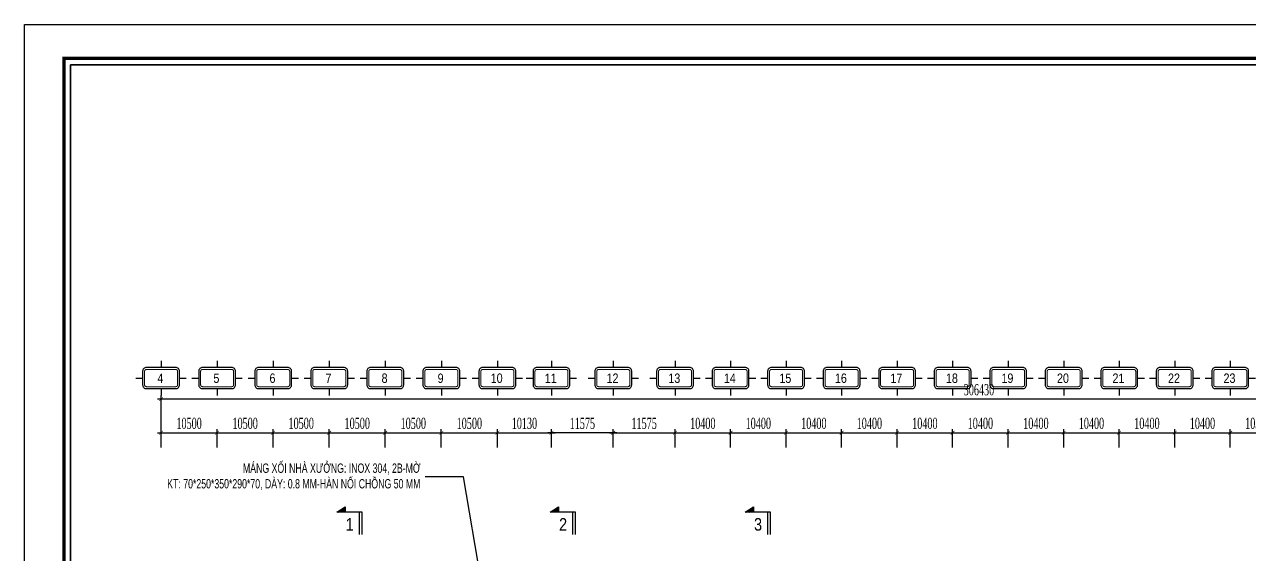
# Model space of a CAD drawing. Header units: inches. Extents: x 1359 to 46357, y -3807 to 191.
# Drawn here: x 22543.5 to 22871.3, y -831 to -689.3 of the extents above; entities that cross this region are included whole.
import ezdxf
from ezdxf.enums import TextEntityAlignment as Align

# ---------------------------------------------------------------- set-up
doc = ezdxf.new("R2010")
doc.units = ezdxf.units.IN
doc.header["$MEASUREMENT"] = 0
doc.linetypes.add('CENTER2', pattern=[28.575, 19.05, -3.175, 3.175, -3.175])
for name, color, linetype in [('1', 1, 'Continuous'), ('2', 2, 'Continuous'), ('3', 3, 'Continuous'), ('7', 7, 'Continuous'), ('CAUTAO', 7, 'Continuous'), ('DIM', 8, 'Continuous')]:
    doc.layers.add(name, color=color, linetype=linetype)
doc.layers.add('8', color=8, linetype='CENTER2', lineweight=13)
doc.styles.add('hx2', font='VHARIALN.TTF')
doc.styles.add('ST1', font='vntimeh.shx', dxfattribs={"width": 0.6})
doc.styles.add('ST1H', font='vnshxh.shx', dxfattribs={"width": 0.7})
doc.styles.add('ST4', font='VHARIALN.TTF')
doc.dimstyles.new('3', dxfattribs={"dimtxt": 3.5, "dimasz": 1.8, "dimexe": 1, "dimexo": 0, "dimgap": 1, "dimtad": 1, "dimdec": 0, "dimlfac": 3, "dimzin": 0, "dimdsep": 46, "dimtxsty": 'ST1H', "dimblk": 'OBLIQUE', "dimcen": 1, "dimdle": 1, "dimclrd": 8, "dimclre": 8, "dimclrt": 3, "dimadec": 0, "dimazin": 0, "dimtfac": 1, "dimtdec": 0, "dimtix": 1, "dimtofl": 0, "dimtmove": 1, "dimatfit": 3, "dimfxl": 0.18, "dimtfill": 1, "dimtolj": 1, "dimtzin": 0, "dimlwd": -1, "dimlwe": -1, "dimarcsym": 1})
doc.dimstyles.new('700', dxfattribs={"dimtxt": 3, "dimasz": 1, "dimexe": 1, "dimexo": 0, "dimgap": 1, "dimtad": 1, "dimdec": 0, "dimlfac": 700, "dimzin": 0, "dimdsep": 46, "dimtxsty": 'ST1', "dimblk": 'ARCHTICK', "dimcen": 1, "dimdle": 1, "dimclrd": 8, "dimclre": 8, "dimclrt": 3, "dimadec": 0, "dimazin": 0, "dimtfac": 1, "dimtdec": 0, "dimtofl": 0, "dimtmove": 0, "dimatfit": 3, "dimfxl": 0, "dimtfill": 1, "dimtolj": 1, "dimtzin": 0, "dimlwd": -1, "dimlwe": -1, "dimarcsym": 0})
pattern_1 = [(315, (-2846.55065, 14.311375), (0.058925565, 0.058925565), [])]

# ---------------------------------------------------------------- blocks, each defined once
blk = doc.blocks.new('A2SBCVN-D')
at = {"layer": '2', "color": 157, "linetype": 'Continuous'}
blk.add_lwpolyline([(0, 420), (594, 420), (594, 0), (0, 0)], close=True, dxfattribs=at)
at = {"layer": '2', "color": 167, "linetype": 'Continuous', "const_width": 0.871}
blk.add_lwpolyline([(10.59, 9.07), (583.41, 9.07), (583.41, 410.93), (10.59, 410.93)], close=True, dxfattribs=at)
at = {"layer": '2', "color": 147, "linetype": 'Continuous'}
blk.add_lwpolyline([(12.33, 10.81), (581.67, 10.81), (581.67, 409.19), (12.33, 409.19)], close=True, dxfattribs=at)
at = {"layer": '3', "ltscale": 0.5, "style": 'ST4'}
for tag, p in [('TENBANVE', (551.34, 319.39)), ('STT', (569.26, 24.56))]:
    blk.add_attdef(tag, text='', height=3, dxfattribs=at).set_placement(p, align=Align.MIDDLE_CENTER)
blk = doc.blocks.new('_ArchTick')
at = {"color": 0, "linetype": 'ByBlock', "const_width": 0.15}
blk.add_lwpolyline([(-0.5, -0.5), (0.5, 0.5)], dxfattribs=at)
blk = doc.blocks.new('*D226')
at = {"layer": 'Defpoints', "color": 0, "ltscale": 5, "transparency": 16777216}
for p in [(22580.04, -789.5), (22580.04, -802.48), (23017.8, -802.48)]:
    blk.add_point(p, dxfattribs=at)
at = {"layer": 'DIM', "color": 8, "linetype": 'Continuous', "ltscale": 5, "transparency": 16777216}
for p, q in [((23018.8, -789.5), (22579.04, -789.5)), ((22580.04, -802.48), (22580.04, -788.5)), ((23017.8, -802.48), (23017.8, -788.5))]:
    blk.add_line(p, q, dxfattribs=at)
at = {"layer": 'DIM', "color": 8, "ltscale": 5, "transparency": 16777216, "rotation": 180}
blk.add_blockref('_ArchTick', (22580.04, -789.5), dxfattribs=at)
at = {"layer": 'DIM', "color": 8, "ltscale": 5, "transparency": 16777216}
blk.add_blockref('_ArchTick', (23017.8, -789.5), dxfattribs=at)
at = {"layer": 'DIM', "color": 3, "ltscale": 5, "transparency": 16777216, "insert": (22798.92, -787), "char_height": 3, "attachment_point": 5, "style": 'ST1', "bg_fill": 3, "box_fill_scale": 1.25, "bg_fill_color": 256, "bg_fill_true_color": 13158600, "bg_fill_transparency": 15920264}
blk.add_mtext('\\A1;306430', dxfattribs=at)
blk = doc.blocks.new('*D227')
at = {"layer": 'Defpoints', "color": 0, "ltscale": 5, "transparency": 16777216}
for p in [(22595.04, -798.5), (22580.04, -802.48), (22595.04, -802.48)]:
    blk.add_point(p, dxfattribs=at)
at = {"layer": 'DIM', "color": 8, "linetype": 'Continuous', "ltscale": 5, "transparency": 16777216}
for p, q in [((22579.04, -798.5), (22596.04, -798.5)), ((22580.04, -802.48), (22580.04, -797.5)), ((22595.04, -802.48), (22595.04, -797.5))]:
    blk.add_line(p, q, dxfattribs=at)
at = {"layer": 'DIM', "color": 8, "ltscale": 5, "transparency": 16777216, "rotation": 180}
blk.add_blockref('_ArchTick', (22580.04, -798.5), dxfattribs=at)
at = {"layer": 'DIM', "color": 8, "ltscale": 5, "transparency": 16777216}
blk.add_blockref('_ArchTick', (22595.04, -798.5), dxfattribs=at)
at = {"layer": 'DIM', "color": 3, "ltscale": 5, "transparency": 16777216, "insert": (22587.54, -796), "char_height": 3, "attachment_point": 5, "style": 'ST1', "bg_fill": 3, "box_fill_scale": 1.25, "bg_fill_color": 256, "bg_fill_true_color": 13158600, "bg_fill_transparency": 3568604}
blk.add_mtext('\\A1;10500', dxfattribs=at)
blk = doc.blocks.new('*D228')
at = {"layer": 'Defpoints', "color": 0, "ltscale": 5, "transparency": 16777216}
for p in [(22610.04, -798.5), (22595.04, -802.48), (22610.04, -802.48)]:
    blk.add_point(p, dxfattribs=at)
at = {"layer": 'DIM', "color": 8, "linetype": 'Continuous', "ltscale": 5, "transparency": 16777216}
for p, q in [((22594.04, -798.5), (22611.04, -798.5)), ((22595.04, -802.48), (22595.04, -797.5)), ((22610.04, -802.48), (22610.04, -797.5))]:
    blk.add_line(p, q, dxfattribs=at)
at = {"layer": 'DIM', "color": 8, "ltscale": 5, "transparency": 16777216, "rotation": 180}
blk.add_blockref('_ArchTick', (22595.04, -798.5), dxfattribs=at)
at = {"layer": 'DIM', "color": 8, "ltscale": 5, "transparency": 16777216}
blk.add_blockref('_ArchTick', (22610.04, -798.5), dxfattribs=at)
at = {"layer": 'DIM', "color": 3, "ltscale": 5, "transparency": 16777216, "insert": (22602.54, -796), "char_height": 3, "attachment_point": 5, "style": 'ST1', "bg_fill": 3, "box_fill_scale": 1.25, "bg_fill_color": 256, "bg_fill_true_color": 13158600, "bg_fill_transparency": 15921812}
blk.add_mtext('\\A1;10500', dxfattribs=at)
blk = doc.blocks.new('*D229')
at = {"layer": 'Defpoints', "color": 0, "ltscale": 5, "transparency": 16777216}
for p in [(22625.04, -798.5), (22610.04, -802.48), (22625.04, -802.48)]:
    blk.add_point(p, dxfattribs=at)
at = {"layer": 'DIM', "color": 8, "linetype": 'Continuous', "ltscale": 5, "transparency": 16777216}
for p, q in [((22609.04, -798.5), (22626.04, -798.5)), ((22610.04, -802.48), (22610.04, -797.5)), ((22625.04, -802.48), (22625.04, -797.5))]:
    blk.add_line(p, q, dxfattribs=at)
at = {"layer": 'DIM', "color": 8, "ltscale": 5, "transparency": 16777216, "rotation": 180}
blk.add_blockref('_ArchTick', (22610.04, -798.5), dxfattribs=at)
at = {"layer": 'DIM', "color": 8, "ltscale": 5, "transparency": 16777216}
blk.add_blockref('_ArchTick', (22625.04, -798.5), dxfattribs=at)
at = {"layer": 'DIM', "color": 3, "ltscale": 5, "transparency": 16777216, "insert": (22617.54, -796), "char_height": 3, "attachment_point": 5, "style": 'ST1', "bg_fill": 3, "box_fill_scale": 1.25, "bg_fill_color": 256, "bg_fill_true_color": 13158600, "bg_fill_transparency": 15921812}
blk.add_mtext('\\A1;10500', dxfattribs=at)
blk = doc.blocks.new('*D230')
at = {"layer": 'Defpoints', "color": 0, "ltscale": 5, "transparency": 16777216}
for p in [(22640.04, -798.5), (22625.04, -802.48), (22640.04, -802.48)]:
    blk.add_point(p, dxfattribs=at)
at = {"layer": 'DIM', "color": 8, "linetype": 'Continuous', "ltscale": 5, "transparency": 16777216}
for p, q in [((22624.04, -798.5), (22641.04, -798.5)), ((22625.04, -802.48), (22625.04, -797.5)), ((22640.04, -802.48), (22640.04, -797.5))]:
    blk.add_line(p, q, dxfattribs=at)
at = {"layer": 'DIM', "color": 8, "ltscale": 5, "transparency": 16777216, "rotation": 180}
blk.add_blockref('_ArchTick', (22625.04, -798.5), dxfattribs=at)
at = {"layer": 'DIM', "color": 8, "ltscale": 5, "transparency": 16777216}
blk.add_blockref('_ArchTick', (22640.04, -798.5), dxfattribs=at)
at = {"layer": 'DIM', "color": 3, "ltscale": 5, "transparency": 16777216, "insert": (22632.54, -796), "char_height": 3, "attachment_point": 5, "style": 'ST1', "bg_fill": 3, "box_fill_scale": 1.25, "bg_fill_color": 256, "bg_fill_true_color": 13158600, "bg_fill_transparency": 3606640}
blk.add_mtext('\\A1;10500', dxfattribs=at)
blk = doc.blocks.new('*D231')
at = {"layer": 'Defpoints', "color": 0, "ltscale": 5, "transparency": 16777216}
for p in [(22655.04, -798.5), (22640.04, -802.48), (22655.04, -802.48)]:
    blk.add_point(p, dxfattribs=at)
at = {"layer": 'DIM', "color": 8, "linetype": 'Continuous', "ltscale": 5, "transparency": 16777216}
for p, q in [((22639.04, -798.5), (22656.04, -798.5)), ((22640.04, -802.48), (22640.04, -797.5)), ((22655.04, -802.48), (22655.04, -797.5))]:
    blk.add_line(p, q, dxfattribs=at)
at = {"layer": 'DIM', "color": 8, "ltscale": 5, "transparency": 16777216, "rotation": 180}
blk.add_blockref('_ArchTick', (22640.04, -798.5), dxfattribs=at)
at = {"layer": 'DIM', "color": 8, "ltscale": 5, "transparency": 16777216}
blk.add_blockref('_ArchTick', (22655.04, -798.5), dxfattribs=at)
at = {"layer": 'DIM', "color": 3, "ltscale": 5, "transparency": 16777216, "insert": (22647.54, -796), "char_height": 3, "attachment_point": 5, "style": 'ST1', "bg_fill": 3, "box_fill_scale": 1.25, "bg_fill_color": 256, "bg_fill_true_color": 13158600, "bg_fill_transparency": 3606640}
blk.add_mtext('\\A1;10500', dxfattribs=at)
blk = doc.blocks.new('*D232')
at = {"layer": 'Defpoints', "color": 0, "ltscale": 5, "transparency": 16777216}
for p in [(22670.04, -798.5), (22655.04, -802.48), (22670.04, -802.48)]:
    blk.add_point(p, dxfattribs=at)
at = {"layer": 'DIM', "color": 8, "linetype": 'Continuous', "ltscale": 5, "transparency": 16777216}
for p, q in [((22654.04, -798.5), (22671.04, -798.5)), ((22655.04, -802.48), (22655.04, -797.5)), ((22670.04, -802.48), (22670.04, -797.5))]:
    blk.add_line(p, q, dxfattribs=at)
at = {"layer": 'DIM', "color": 8, "ltscale": 5, "transparency": 16777216, "rotation": 180}
blk.add_blockref('_ArchTick', (22655.04, -798.5), dxfattribs=at)
at = {"layer": 'DIM', "color": 8, "ltscale": 5, "transparency": 16777216}
blk.add_blockref('_ArchTick', (22670.04, -798.5), dxfattribs=at)
at = {"layer": 'DIM', "color": 3, "ltscale": 5, "transparency": 16777216, "insert": (22662.54, -796), "char_height": 3, "attachment_point": 5, "style": 'ST1', "bg_fill": 3, "box_fill_scale": 1.25, "bg_fill_color": 256, "bg_fill_true_color": 13158600, "bg_fill_transparency": 3606640}
blk.add_mtext('\\A1;10500', dxfattribs=at)
blk = doc.blocks.new('*D233')
at = {"layer": 'Defpoints', "color": 0, "ltscale": 5, "transparency": 16777216}
for p in [(22684.52, -798.5), (22670.04, -802.48), (22684.52, -802.48)]:
    blk.add_point(p, dxfattribs=at)
at = {"layer": 'DIM', "color": 8, "linetype": 'Continuous', "ltscale": 5, "transparency": 16777216}
for p, q in [((22669.04, -798.5), (22685.52, -798.5)), ((22670.04, -802.48), (22670.04, -797.5)), ((22684.52, -802.48), (22684.52, -797.5))]:
    blk.add_line(p, q, dxfattribs=at)
at = {"layer": 'DIM', "color": 8, "ltscale": 5, "transparency": 16777216, "rotation": 180}
blk.add_blockref('_ArchTick', (22670.04, -798.5), dxfattribs=at)
at = {"layer": 'DIM', "color": 8, "ltscale": 5, "transparency": 16777216}
blk.add_blockref('_ArchTick', (22684.52, -798.5), dxfattribs=at)
at = {"layer": 'DIM', "color": 3, "ltscale": 5, "transparency": 16777216, "insert": (22677.28, -796), "char_height": 3, "attachment_point": 5, "style": 'ST1', "bg_fill": 3, "box_fill_scale": 1.25, "bg_fill_color": 256, "bg_fill_true_color": 13158600, "bg_fill_transparency": 15921812}
blk.add_mtext('\\A1;10130', dxfattribs=at)
blk = doc.blocks.new('*D235')
at = {"layer": 'Defpoints', "color": 0, "ltscale": 5, "transparency": 16777216}
for p in [(22717.59, -798.5), (22701.05, -802.48), (22717.59, -802.48)]:
    blk.add_point(p, dxfattribs=at)
at = {"layer": 'DIM', "color": 8, "linetype": 'Continuous', "ltscale": 5, "transparency": 16777216}
for p, q in [((22700.05, -798.5), (22718.59, -798.5)), ((22701.05, -802.48), (22701.05, -797.5)), ((22717.59, -802.48), (22717.59, -797.5))]:
    blk.add_line(p, q, dxfattribs=at)
at = {"layer": 'DIM', "color": 8, "ltscale": 5, "transparency": 16777216, "rotation": 180}
blk.add_blockref('_ArchTick', (22701.05, -798.5), dxfattribs=at)
at = {"layer": 'DIM', "color": 8, "ltscale": 5, "transparency": 16777216}
blk.add_blockref('_ArchTick', (22717.59, -798.5), dxfattribs=at)
at = {"layer": 'DIM', "color": 3, "ltscale": 5, "transparency": 16777216, "insert": (22709.32, -796), "char_height": 3, "attachment_point": 5, "style": 'ST1', "bg_fill": 3, "box_fill_scale": 1.25, "bg_fill_color": 256, "bg_fill_true_color": 13158600, "bg_fill_transparency": 15921812}
blk.add_mtext('\\A1;11575', dxfattribs=at)
blk = doc.blocks.new('*D236')
at = {"layer": 'Defpoints', "color": 0, "ltscale": 5, "transparency": 16777216}
for p in [(22732.44, -798.5), (22717.59, -802.48), (22732.44, -802.48)]:
    blk.add_point(p, dxfattribs=at)
at = {"layer": 'DIM', "color": 8, "linetype": 'Continuous', "ltscale": 5, "transparency": 16777216}
for p, q in [((22716.59, -798.5), (22733.44, -798.5)), ((22717.59, -802.48), (22717.59, -797.5)), ((22732.44, -802.48), (22732.44, -797.5))]:
    blk.add_line(p, q, dxfattribs=at)
at = {"layer": 'DIM', "color": 8, "ltscale": 5, "transparency": 16777216, "rotation": 180}
blk.add_blockref('_ArchTick', (22717.59, -798.5), dxfattribs=at)
at = {"layer": 'DIM', "color": 8, "ltscale": 5, "transparency": 16777216}
blk.add_blockref('_ArchTick', (22732.44, -798.5), dxfattribs=at)
at = {"layer": 'DIM', "color": 3, "ltscale": 5, "transparency": 16777216, "insert": (22725.02, -796), "char_height": 3, "attachment_point": 5, "style": 'ST1', "bg_fill": 3, "box_fill_scale": 1.25, "bg_fill_color": 256, "bg_fill_true_color": 13158600, "bg_fill_transparency": 15921812}
blk.add_mtext('\\A1;10400', dxfattribs=at)
blk = doc.blocks.new('*D248')
at = {"layer": 'Defpoints', "color": 0, "ltscale": 5, "transparency": 16777216}
for p in [(22684.52, -798.5), (22684.52, -802.48), (22701.05, -802.48)]:
    blk.add_point(p, dxfattribs=at)
at = {"layer": 'DIM', "color": 8, "linetype": 'Continuous', "ltscale": 5, "transparency": 16777216}
for p, q in [((22702.05, -798.5), (22683.52, -798.5)), ((22684.52, -802.48), (22684.52, -797.5)), ((22701.05, -802.48), (22701.05, -797.5))]:
    blk.add_line(p, q, dxfattribs=at)
at = {"layer": 'DIM', "color": 8, "ltscale": 5, "transparency": 16777216, "rotation": 180}
blk.add_blockref('_ArchTick', (22684.52, -798.5), dxfattribs=at)
at = {"layer": 'DIM', "color": 8, "ltscale": 5, "transparency": 16777216}
blk.add_blockref('_ArchTick', (22701.05, -798.5), dxfattribs=at)
at = {"layer": 'DIM', "color": 3, "ltscale": 5, "transparency": 16777216, "insert": (22692.78, -796), "char_height": 3, "attachment_point": 5, "style": 'ST1', "bg_fill": 3, "box_fill_scale": 1.25, "bg_fill_color": 256, "bg_fill_true_color": 13158600, "bg_fill_transparency": 15922328}
blk.add_mtext('\\A1;11575', dxfattribs=at)
blk = doc.blocks.new('*D249')
at = {"layer": 'Defpoints', "color": 0, "ltscale": 5, "transparency": 16777216}
for p in [(22747.3, -798.5), (22732.44, -802.48), (22747.3, -802.48)]:
    blk.add_point(p, dxfattribs=at)
at = {"layer": 'DIM', "color": 8, "linetype": 'Continuous', "ltscale": 5, "transparency": 16777216}
for p, q in [((22731.44, -798.5), (22748.3, -798.5)), ((22732.44, -802.48), (22732.44, -797.5)), ((22747.3, -802.48), (22747.3, -797.5))]:
    blk.add_line(p, q, dxfattribs=at)
at = {"layer": 'DIM', "color": 8, "ltscale": 5, "transparency": 16777216, "rotation": 180}
blk.add_blockref('_ArchTick', (22732.44, -798.5), dxfattribs=at)
at = {"layer": 'DIM', "color": 8, "ltscale": 5, "transparency": 16777216}
blk.add_blockref('_ArchTick', (22747.3, -798.5), dxfattribs=at)
at = {"layer": 'DIM', "color": 3, "ltscale": 5, "transparency": 16777216, "insert": (22739.87, -796), "char_height": 3, "attachment_point": 5, "style": 'ST1', "bg_fill": 3, "box_fill_scale": 1.25, "bg_fill_color": 256, "bg_fill_true_color": 13158600, "bg_fill_transparency": 15922328}
blk.add_mtext('\\A1;10400', dxfattribs=at)
blk = doc.blocks.new('*D250')
at = {"layer": 'Defpoints', "color": 0, "ltscale": 5, "transparency": 16777216}
for p in [(22762.16, -798.5), (22747.3, -802.48), (22762.16, -802.48)]:
    blk.add_point(p, dxfattribs=at)
at = {"layer": 'DIM', "color": 8, "linetype": 'Continuous', "ltscale": 5, "transparency": 16777216}
for p, q in [((22746.3, -798.5), (22763.16, -798.5)), ((22747.3, -802.48), (22747.3, -797.5)), ((22762.16, -802.48), (22762.16, -797.5))]:
    blk.add_line(p, q, dxfattribs=at)
at = {"layer": 'DIM', "color": 8, "ltscale": 5, "transparency": 16777216, "rotation": 180}
blk.add_blockref('_ArchTick', (22747.3, -798.5), dxfattribs=at)
at = {"layer": 'DIM', "color": 8, "ltscale": 5, "transparency": 16777216}
blk.add_blockref('_ArchTick', (22762.16, -798.5), dxfattribs=at)
at = {"layer": 'DIM', "color": 3, "ltscale": 5, "transparency": 16777216, "insert": (22754.73, -796), "char_height": 3, "attachment_point": 5, "style": 'ST1', "bg_fill": 3, "box_fill_scale": 1.25, "bg_fill_color": 256, "bg_fill_true_color": 13158600, "bg_fill_transparency": 15922328}
blk.add_mtext('\\A1;10400', dxfattribs=at)
blk = doc.blocks.new('*D251')
at = {"layer": 'Defpoints', "color": 0, "ltscale": 5, "transparency": 16777216}
for p in [(22777.02, -798.5), (22762.16, -802.48), (22777.02, -802.48)]:
    blk.add_point(p, dxfattribs=at)
at = {"layer": 'DIM', "color": 8, "linetype": 'Continuous', "ltscale": 5, "transparency": 16777216}
for p, q in [((22761.16, -798.5), (22778.02, -798.5)), ((22762.16, -802.48), (22762.16, -797.5)), ((22777.02, -802.48), (22777.02, -797.5))]:
    blk.add_line(p, q, dxfattribs=at)
at = {"layer": 'DIM', "color": 8, "ltscale": 5, "transparency": 16777216, "rotation": 180}
blk.add_blockref('_ArchTick', (22762.16, -798.5), dxfattribs=at)
at = {"layer": 'DIM', "color": 8, "ltscale": 5, "transparency": 16777216}
blk.add_blockref('_ArchTick', (22777.02, -798.5), dxfattribs=at)
at = {"layer": 'DIM', "color": 3, "ltscale": 5, "transparency": 16777216, "insert": (22769.59, -796), "char_height": 3, "attachment_point": 5, "style": 'ST1', "bg_fill": 3, "box_fill_scale": 1.25, "bg_fill_color": 256, "bg_fill_true_color": 13158600, "bg_fill_transparency": 15922328}
blk.add_mtext('\\A1;10400', dxfattribs=at)
blk = doc.blocks.new('*D252')
at = {"layer": 'Defpoints', "color": 0, "ltscale": 5, "transparency": 16777216}
for p in [(22791.87, -798.5), (22777.02, -802.48), (22791.87, -802.48)]:
    blk.add_point(p, dxfattribs=at)
at = {"layer": 'DIM', "color": 8, "linetype": 'Continuous', "ltscale": 5, "transparency": 16777216}
for p, q in [((22776.02, -798.5), (22792.87, -798.5)), ((22777.02, -802.48), (22777.02, -797.5)), ((22791.87, -802.48), (22791.87, -797.5))]:
    blk.add_line(p, q, dxfattribs=at)
at = {"layer": 'DIM', "color": 8, "ltscale": 5, "transparency": 16777216, "rotation": 180}
blk.add_blockref('_ArchTick', (22777.02, -798.5), dxfattribs=at)
at = {"layer": 'DIM', "color": 8, "ltscale": 5, "transparency": 16777216}
blk.add_blockref('_ArchTick', (22791.87, -798.5), dxfattribs=at)
at = {"layer": 'DIM', "color": 3, "ltscale": 5, "transparency": 16777216, "insert": (22784.44, -796), "char_height": 3, "attachment_point": 5, "style": 'ST1', "bg_fill": 3, "box_fill_scale": 1.25, "bg_fill_color": 256, "bg_fill_true_color": 13158600, "bg_fill_transparency": 15922328}
blk.add_mtext('\\A1;10400', dxfattribs=at)
blk = doc.blocks.new('*D253')
at = {"layer": 'Defpoints', "color": 0, "ltscale": 5, "transparency": 16777216}
for p in [(22806.73, -798.5), (22791.87, -802.48), (22806.73, -802.48)]:
    blk.add_point(p, dxfattribs=at)
at = {"layer": 'DIM', "color": 8, "linetype": 'Continuous', "ltscale": 5, "transparency": 16777216}
for p, q in [((22790.87, -798.5), (22807.73, -798.5)), ((22791.87, -802.48), (22791.87, -797.5)), ((22806.73, -802.48), (22806.73, -797.5))]:
    blk.add_line(p, q, dxfattribs=at)
at = {"layer": 'DIM', "color": 8, "ltscale": 5, "transparency": 16777216, "rotation": 180}
blk.add_blockref('_ArchTick', (22791.87, -798.5), dxfattribs=at)
at = {"layer": 'DIM', "color": 8, "ltscale": 5, "transparency": 16777216}
blk.add_blockref('_ArchTick', (22806.73, -798.5), dxfattribs=at)
at = {"layer": 'DIM', "color": 3, "ltscale": 5, "transparency": 16777216, "insert": (22799.3, -796), "char_height": 3, "attachment_point": 5, "style": 'ST1', "bg_fill": 3, "box_fill_scale": 1.25, "bg_fill_color": 256, "bg_fill_true_color": 13158600, "bg_fill_transparency": 0}
blk.add_mtext('\\A1;10400', dxfattribs=at)
blk = doc.blocks.new('*D254')
at = {"layer": 'Defpoints', "color": 0, "ltscale": 5, "transparency": 16777216}
for p in [(22821.59, -798.5), (22806.73, -802.48), (22821.59, -802.48)]:
    blk.add_point(p, dxfattribs=at)
at = {"layer": 'DIM', "color": 8, "linetype": 'Continuous', "ltscale": 5, "transparency": 16777216}
for p, q in [((22805.73, -798.5), (22822.59, -798.5)), ((22806.73, -802.48), (22806.73, -797.5)), ((22821.59, -802.48), (22821.59, -797.5))]:
    blk.add_line(p, q, dxfattribs=at)
at = {"layer": 'DIM', "color": 8, "ltscale": 5, "transparency": 16777216, "rotation": 180}
blk.add_blockref('_ArchTick', (22806.73, -798.5), dxfattribs=at)
at = {"layer": 'DIM', "color": 8, "ltscale": 5, "transparency": 16777216}
blk.add_blockref('_ArchTick', (22821.59, -798.5), dxfattribs=at)
at = {"layer": 'DIM', "color": 3, "ltscale": 5, "transparency": 16777216, "insert": (22814.16, -796), "char_height": 3, "attachment_point": 5, "style": 'ST1', "bg_fill": 3, "box_fill_scale": 1.25, "bg_fill_color": 256, "bg_fill_true_color": 13158600, "bg_fill_transparency": 15922844}
blk.add_mtext('\\A1;10400', dxfattribs=at)
blk = doc.blocks.new('*D255')
at = {"layer": 'Defpoints', "color": 0, "ltscale": 5, "transparency": 16777216}
for p in [(22836.44, -798.5), (22821.59, -802.48), (22836.44, -802.48)]:
    blk.add_point(p, dxfattribs=at)
at = {"layer": 'DIM', "color": 8, "linetype": 'Continuous', "ltscale": 5, "transparency": 16777216}
for p, q in [((22820.59, -798.5), (22837.44, -798.5)), ((22821.59, -802.48), (22821.59, -797.5)), ((22836.44, -802.48), (22836.44, -797.5))]:
    blk.add_line(p, q, dxfattribs=at)
at = {"layer": 'DIM', "color": 8, "ltscale": 5, "transparency": 16777216, "rotation": 180}
blk.add_blockref('_ArchTick', (22821.59, -798.5), dxfattribs=at)
at = {"layer": 'DIM', "color": 8, "ltscale": 5, "transparency": 16777216}
blk.add_blockref('_ArchTick', (22836.44, -798.5), dxfattribs=at)
at = {"layer": 'DIM', "color": 3, "ltscale": 5, "transparency": 16777216, "insert": (22829.02, -796), "char_height": 3, "attachment_point": 5, "style": 'ST1', "bg_fill": 3, "box_fill_scale": 1.25, "bg_fill_color": 256, "bg_fill_true_color": 13158600, "bg_fill_transparency": 15922844}
blk.add_mtext('\\A1;10400', dxfattribs=at)
blk = doc.blocks.new('*D256')
at = {"layer": 'Defpoints', "color": 0, "ltscale": 5, "transparency": 16777216}
for p in [(22851.3, -798.5), (22836.44, -802.48), (22851.3, -802.48)]:
    blk.add_point(p, dxfattribs=at)
at = {"layer": 'DIM', "color": 8, "linetype": 'Continuous', "ltscale": 5, "transparency": 16777216}
for p, q in [((22835.44, -798.5), (22852.3, -798.5)), ((22836.44, -802.48), (22836.44, -797.5)), ((22851.3, -802.48), (22851.3, -797.5))]:
    blk.add_line(p, q, dxfattribs=at)
at = {"layer": 'DIM', "color": 8, "ltscale": 5, "transparency": 16777216, "rotation": 180}
blk.add_blockref('_ArchTick', (22836.44, -798.5), dxfattribs=at)
at = {"layer": 'DIM', "color": 8, "ltscale": 5, "transparency": 16777216}
blk.add_blockref('_ArchTick', (22851.3, -798.5), dxfattribs=at)
at = {"layer": 'DIM', "color": 3, "ltscale": 5, "transparency": 16777216, "insert": (22843.87, -796), "char_height": 3, "attachment_point": 5, "style": 'ST1', "bg_fill": 3, "box_fill_scale": 1.25, "bg_fill_color": 256, "bg_fill_true_color": 13158600, "bg_fill_transparency": 3672176}
blk.add_mtext('\\A1;10400', dxfattribs=at)
blk = doc.blocks.new('*D257')
at = {"layer": 'Defpoints', "color": 0, "ltscale": 5, "transparency": 16777216}
for p in [(22866.16, -798.5), (22851.3, -802.48), (22866.16, -802.48)]:
    blk.add_point(p, dxfattribs=at)
at = {"layer": 'DIM', "color": 8, "linetype": 'Continuous', "ltscale": 5, "transparency": 16777216}
for p, q in [((22850.3, -798.5), (22867.16, -798.5)), ((22851.3, -802.48), (22851.3, -797.5)), ((22866.16, -802.48), (22866.16, -797.5))]:
    blk.add_line(p, q, dxfattribs=at)
at = {"layer": 'DIM', "color": 8, "ltscale": 5, "transparency": 16777216, "rotation": 180}
blk.add_blockref('_ArchTick', (22851.3, -798.5), dxfattribs=at)
at = {"layer": 'DIM', "color": 8, "ltscale": 5, "transparency": 16777216}
blk.add_blockref('_ArchTick', (22866.16, -798.5), dxfattribs=at)
at = {"layer": 'DIM', "color": 3, "ltscale": 5, "transparency": 16777216, "insert": (22858.73, -796), "char_height": 3, "attachment_point": 5, "style": 'ST1', "bg_fill": 3, "box_fill_scale": 1.25, "bg_fill_color": 256, "bg_fill_true_color": 13158600, "bg_fill_transparency": 3672176}
blk.add_mtext('\\A1;10400', dxfattribs=at)
blk = doc.blocks.new('*D258')
at = {"layer": 'Defpoints', "color": 0, "ltscale": 5, "transparency": 16777216}
for p in [(22880.94, -798.5), (22866.16, -802.48), (22880.94, -802.48)]:
    blk.add_point(p, dxfattribs=at)
at = {"layer": 'DIM', "color": 8, "linetype": 'Continuous', "ltscale": 5, "transparency": 16777216}
for p, q in [((22865.16, -798.5), (22881.94, -798.5)), ((22866.16, -802.48), (22866.16, -797.5)), ((22880.94, -802.48), (22880.94, -797.5))]:
    blk.add_line(p, q, dxfattribs=at)
at = {"layer": 'DIM', "color": 8, "ltscale": 5, "transparency": 16777216, "rotation": 180}
blk.add_blockref('_ArchTick', (22866.16, -798.5), dxfattribs=at)
at = {"layer": 'DIM', "color": 8, "ltscale": 5, "transparency": 16777216}
blk.add_blockref('_ArchTick', (22880.94, -798.5), dxfattribs=at)
at = {"layer": 'DIM', "color": 3, "ltscale": 5, "transparency": 16777216, "insert": (22873.55, -796), "char_height": 3, "attachment_point": 5, "style": 'ST1', "bg_fill": 3, "box_fill_scale": 1.25, "bg_fill_color": 256, "bg_fill_true_color": 13158600, "bg_fill_transparency": 3672176}
blk.add_mtext('\\A1;10350', dxfattribs=at)
blk = doc.blocks.new('TENTRUC')
at = {"layer": '7'}
for p, q in [((0, 8.27), (0, 10.26)), ((-7.48, 5.13), (-5.48, 5.13)), ((5.48, 5.13), (7.48, 5.13)), ((0, 0), (0, 2))]:
    blk.add_line(p, q, dxfattribs=at)
blk.add_lwpolyline([(-4.36, 8.27), (4.36, 8.27, -0.414214), (5.48, 7.14), (5.48, 3.12, -0.414214), (4.36, 2), (-4.36, 2, -0.414214), (-5.48, 3.12), (-5.48, 7.14, -0.414214)], format="xyb", close=True, dxfattribs=at)
at = {"layer": '8', "ltscale": 15}
blk.add_lwpolyline([(-4.36, 7.68), (4.36, 7.68, -0.414214), (4.9, 7.14), (4.9, 3.12, -0.414214), (4.36, 2.58), (-4.36, 2.58, -0.414214), (-4.9, 3.12), (-4.9, 7.14, -0.414214)], format="xyb", close=True, dxfattribs=at)
at = {"style": 'hx2'}
blk.add_attdef('TR', text='', height=3, dxfattribs=at).set_placement((-0.22, 3.54), align=Align.CENTER)
blk = doc.blocks.new('MC')
at = {"layer": '2'}
h = blk.add_hatch(dxfattribs=at)
h.set_pattern_fill('ANSI31', color=256, style=0)
h.paths.add_polyline_path([(-113.47, 4283.2), (-115.93, 4283.2), (-113.47, 4279.14)])
for p, q in [((-102.86, 4291.26), (-113.47, 4291.26)), ((-113.47, 4291.26), (-113.47, 4279.14)), ((-102.86, 4290.02), (-113.47, 4290.02)), ((-113.47, 4279.14), (-115.93, 4283.2)), ((-115.93, 4283.2), (-113.47, 4283.2))]:
    blk.add_line(p, q, dxfattribs=at)
blk = doc.blocks.new('*U78')
at = {"layer": '2'}
h = blk.add_hatch(dxfattribs=at)
h.set_pattern_fill('ANSI31', color=256, scale=0.666667, angle=-90, style=0)
h.set_pattern_definition(pattern_1)
h.paths.add_polyline_path([(8.92, 89.96), (8.92, 91.6), (6.21, 89.96)])
for p, q in [((6.21, 89.96), (8.92, 91.6)), ((14.29, 89.96), (6.21, 89.96)), ((8.92, 91.6), (8.92, 89.96)), ((13.46, 82.88), (13.46, 89.96)), ((14.29, 82.88), (14.29, 89.96))]:
    blk.add_line(p, q, dxfattribs=at)
at = {"layer": '1', "xscale": -0.6666666666660603, "yscale": 0.6666666666660603, "zscale": 0.6666666666660603, "rotation": 270}
blk.add_blockref('MC', (-2846.55, 71.15), dxfattribs=at)
at = {"style": 'hx2'}
for tag, p in [('A', (10.34, 84.06)), ('B', (10.28, -2.55))]:
    blk.add_attdef(tag, text='', height=4, dxfattribs=at).set_placement(p, align=Align.CENTER)
blk = doc.blocks.new('*U79')
at = {"layer": '2'}
h = blk.add_hatch(dxfattribs=at)
h.set_pattern_fill('ANSI31', color=256, scale=0.666667, angle=-90, style=0)
h.set_pattern_definition(pattern_1)
h.paths.add_polyline_path([(8.92, 89.96), (8.92, 91.6), (6.21, 89.96)])
for p, q in [((6.21, 89.96), (8.92, 91.6)), ((14.29, 89.96), (6.21, 89.96)), ((8.92, 91.6), (8.92, 89.96)), ((13.46, 82.88), (13.46, 89.96)), ((14.29, 82.88), (14.29, 89.96))]:
    blk.add_line(p, q, dxfattribs=at)
at = {"layer": '1', "xscale": -0.6666666666660603, "yscale": 0.6666666666660603, "zscale": 0.6666666666660603, "rotation": 270}
blk.add_blockref('MC', (-2846.55, -28.61), dxfattribs=at)
at = {"style": 'hx2'}
for tag, p in [('A', (10.34, 84.06)), ('B', (10.28, -102.31))]:
    blk.add_attdef(tag, text='', height=4, dxfattribs=at).set_placement(p, align=Align.CENTER)
blk = doc.blocks.new('_Oblique')
at = {"color": 0, "linetype": 'ByBlock', "lineweight": -2}
blk.add_line((-0.5, -0.5), (0.5, 0.5), dxfattribs=at)

msp = doc.modelspace()

# ---------------------------------------------------------------- block references
at = {"xscale": 0.8400000000001455, "yscale": 0.8400000000001455, "zscale": 0.8400000000001455}
for name, p, values in [('*U78', (22621.831, -895.287), {'B': '1', 'A': '1'}), ('*U79', (22678.9382, -895.287), {'B': '2', 'A': '2'}), ('*U79', (22731.1195, -895.287), {'B': '3', 'A': '3'})]:
    msp.add_blockref(name, p, dxfattribs=at).add_auto_attribs(values)
at = {"layer": '2'}
msp.add_blockref('A2SBCVN-D', (22543.492, -1109.3405), dxfattribs=at)

# ---------------------------------------------------------------- leaders
at = {"color": 9}
msp.add_leader([(22665.7322, -838.1078), (22660.9373, -810.2819), (22649.4449, -810.2819)], dimstyle='3', override={"dimgap": 1, "dimtad": 0}, dxfattribs=at)

# ---------------------------------------------------------------- next in the draw order: dimensions: what is measured, and where the dimension line sits
at = {"layer": 'DIM', "ltscale": 5}
dim = msp.add_linear_dim(base=(22580.0448, -789.5029), p1=(23017.8019, -802.4758), p2=(22580.0448, -802.4758), dimstyle='700', override={"dimlfac": 700}, dxfattribs=at)
dim.commit()
dim.dimension.update_dxf_attribs({"geometry": '*D226', "text_midpoint": (22798.9234, -787.0029)})

# ---------------------------------------------------------------- next in the draw order: block references
at = {"layer": 'DIM'}
ref = msp.add_blockref('TENTRUC', (22580.0448, -779.2645), dxfattribs=dict(at, xscale=-0.9000000000232831, yscale=0.8999999999941792, zscale=0.8999999999999999, rotation=180))
ref.add_attrib('TR', '4', dxfattribs={"layer": '0', "color": 3, "height": 2.5, "style": 'hx2'}).set_placement((22579.8501, -785.1624), align=Align.CENTER)
ref = msp.add_blockref('TENTRUC', (22595.0448, -779.2645), dxfattribs=dict(at, xscale=-0.9000000000232831, yscale=0.8999999999941792, zscale=0.8999999999999999, rotation=180))
ref.add_attrib('TR', '5', dxfattribs={"layer": '0', "color": 3, "height": 2.5, "style": 'hx2'}).set_placement((22594.8501, -785.1624), align=Align.CENTER)
ref = msp.add_blockref('TENTRUC', (22610.0448, -779.2645), dxfattribs=dict(at, xscale=-0.9000000000232831, yscale=0.8999999999941792, zscale=0.8999999999999999, rotation=180))
ref.add_attrib('TR', '6', dxfattribs={"layer": '0', "color": 3, "height": 2.5, "style": 'hx2'}).set_placement((22609.8501, -785.1624), align=Align.CENTER)
ref = msp.add_blockref('TENTRUC', (22625.0448, -779.2645), dxfattribs=dict(at, xscale=-0.9000000000232831, yscale=0.8999999999941792, zscale=0.8999999999999999, rotation=180))
ref.add_attrib('TR', '7', dxfattribs={"layer": '0', "color": 3, "height": 2.5, "style": 'hx2'}).set_placement((22624.8501, -785.1624), align=Align.CENTER)
ref = msp.add_blockref('TENTRUC', (22640.0448, -779.2645), dxfattribs=dict(at, xscale=-0.9000000000232831, yscale=0.8999999999941792, zscale=0.8999999999999999, rotation=180))
ref.add_attrib('TR', '8', dxfattribs={"layer": '0', "color": 3, "height": 2.5, "style": 'hx2'}).set_placement((22639.8501, -785.1624), align=Align.CENTER)
ref = msp.add_blockref('TENTRUC', (22655.0448, -779.2645), dxfattribs=dict(at, xscale=-0.9000000000232831, yscale=0.8999999999941792, zscale=0.8999999999999999, rotation=180))
ref.add_attrib('TR', '9', dxfattribs={"layer": '0', "color": 3, "height": 2.5, "style": 'hx2'}).set_placement((22654.8501, -785.1624), align=Align.CENTER)
ref = msp.add_blockref('TENTRUC', (22670.0448, -779.2645), dxfattribs=dict(at, xscale=-0.9000000000232831, yscale=0.8999999999941792, zscale=0.8999999999999999, rotation=180))
ref.add_attrib('TR', '10', dxfattribs={"layer": '0', "color": 3, "height": 2.5, "style": 'hx2'}).set_placement((22669.8501, -785.1624), align=Align.CENTER)
ref = msp.add_blockref('TENTRUC', (22684.5162, -779.2645), dxfattribs=dict(at, xscale=-0.9000000000232831, yscale=0.8999999999941792, zscale=0.8999999999999999, rotation=180))
ref.add_attrib('TR', '11', dxfattribs={"layer": '0', "color": 3, "height": 2.5, "style": 'hx2'}).set_placement((22684.3216, -785.1624), align=Align.CENTER)
ref = msp.add_blockref('TENTRUC', (22701.0519, -779.2645), dxfattribs=dict(at, xscale=-0.9000000000232831, yscale=0.8999999999941792, zscale=0.8999999999999999, rotation=180))
ref.add_attrib('TR', '12', dxfattribs={"layer": '0', "color": 3, "height": 2.5, "style": 'hx2'}).set_placement((22700.8573, -785.1624), align=Align.CENTER)
ref = msp.add_blockref('TENTRUC', (22717.5877, -779.2645), dxfattribs=dict(at, xscale=-0.9000000000232831, yscale=0.8999999999941792, zscale=0.8999999999999999, rotation=180))
ref.add_attrib('TR', '13', dxfattribs={"layer": '0', "color": 3, "height": 2.5, "style": 'hx2'}).set_placement((22717.393, -785.1624), align=Align.CENTER)
ref = msp.add_blockref('TENTRUC', (22732.4448, -779.2645), dxfattribs=dict(at, xscale=-0.9000000000232831, yscale=0.8999999999941792, zscale=0.8999999999999999, rotation=180))
ref.add_attrib('TR', '14', dxfattribs={"layer": '0', "color": 3, "height": 2.5, "style": 'hx2'}).set_placement((22732.2501, -785.1624), align=Align.CENTER)
ref = msp.add_blockref('TENTRUC', (22747.3019, -779.2645), dxfattribs=dict(at, xscale=-0.9000000000232831, yscale=0.8999999999941792, zscale=0.8999999999999999, rotation=180))
ref.add_attrib('TR', '15', dxfattribs={"layer": '0', "color": 3, "height": 2.5, "style": 'hx2'}).set_placement((22747.1073, -785.1624), align=Align.CENTER)
ref = msp.add_blockref('TENTRUC', (22762.1591, -779.2645), dxfattribs=dict(at, xscale=-0.9000000000232831, yscale=0.8999999999941792, zscale=0.8999999999999999, rotation=180))
ref.add_attrib('TR', '16', dxfattribs={"layer": '0', "color": 3, "height": 2.5, "style": 'hx2'}).set_placement((22761.9644, -785.1624), align=Align.CENTER)
ref = msp.add_blockref('TENTRUC', (22777.0162, -779.2645), dxfattribs=dict(at, xscale=-0.9000000000232831, yscale=0.8999999999941792, zscale=0.8999999999999999, rotation=180))
ref.add_attrib('TR', '17', dxfattribs={"layer": '0', "color": 3, "height": 2.5, "style": 'hx2'}).set_placement((22776.8216, -785.1624), align=Align.CENTER)
ref = msp.add_blockref('TENTRUC', (22791.8734, -779.2645), dxfattribs=dict(at, xscale=-0.9000000000232831, yscale=0.8999999999941792, zscale=0.8999999999999999, rotation=180))
ref.add_attrib('TR', '18', dxfattribs={"layer": '0', "color": 3, "height": 2.5, "style": 'hx2'}).set_placement((22791.6787, -785.1624), align=Align.CENTER)
ref = msp.add_blockref('TENTRUC', (22806.7305, -779.2645), dxfattribs=dict(at, xscale=-0.9000000000232831, yscale=0.8999999999941792, zscale=0.8999999999999999, rotation=180))
ref.add_attrib('TR', '19', dxfattribs={"layer": '0', "color": 3, "height": 2.5, "style": 'hx2'}).set_placement((22806.5358, -785.1624), align=Align.CENTER)
ref = msp.add_blockref('TENTRUC', (22821.5877, -779.2645), dxfattribs=dict(at, xscale=-0.9000000000232831, yscale=0.8999999999941792, zscale=0.8999999999999999, rotation=180))
ref.add_attrib('TR', '20', dxfattribs={"layer": '0', "color": 3, "height": 2.5, "style": 'hx2'}).set_placement((22821.393, -785.1624), align=Align.CENTER)
ref = msp.add_blockref('TENTRUC', (22836.4448, -779.2645), dxfattribs=dict(at, xscale=-0.9000000000232831, yscale=0.8999999999941792, zscale=0.8999999999999999, rotation=180))
ref.add_attrib('TR', '21', dxfattribs={"layer": '0', "color": 3, "height": 2.5, "style": 'hx2'}).set_placement((22836.2501, -785.1624), align=Align.CENTER)
ref = msp.add_blockref('TENTRUC', (22851.3019, -779.2645), dxfattribs=dict(at, xscale=-0.9000000000232831, yscale=0.8999999999941792, zscale=0.8999999999999999, rotation=180))
ref.add_attrib('TR', '22', dxfattribs={"layer": '0', "color": 3, "height": 2.5, "style": 'hx2'}).set_placement((22851.1073, -785.1624), align=Align.CENTER)
ref = msp.add_blockref('TENTRUC', (22866.1591, -779.2645), dxfattribs=dict(at, xscale=-0.9000000000232831, yscale=0.8999999999941792, zscale=0.8999999999999999, rotation=180))
ref.add_attrib('TR', '23', dxfattribs={"layer": '0', "color": 3, "height": 2.5, "style": 'hx2'}).set_placement((22865.9644, -785.1624), align=Align.CENTER)

# ---------------------------------------------------------------- next in the draw order: dimensions: what is measured, and where the dimension line sits
at = {"layer": 'DIM', "ltscale": 5}
for base, p1, p2, override, picture, middle in [((22595.0448, -798.5029), (22580.0448, -802.4758), (22595.0448, -802.4758), {"dimlfac": 700}, '*D227', (22587.5448, -796.0029)), ((22717.5877, -798.5029), (22701.0519, -802.4758), (22717.5877, -802.4758), {"dimlfac": 700, "dimtmove": 1}, '*D235', (22709.3198, -796.0029))]:
    dim = msp.add_linear_dim(base=base, p1=p1, p2=p2, dimstyle='700', override=override, dxfattribs=at)
    dim.commit()
    dim.dimension.update_dxf_attribs({"geometry": picture, "text_midpoint": middle})

# ---------------------------------------------------------------- next in the draw order: dimensions: what is measured, and where the dimension line sits
for base, p1, p2, override, picture, middle in [((22610.0448, -798.5029), (22595.0448, -802.4758), (22610.0448, -802.4758), {"dimlfac": 700}, '*D228', (22602.5448, -796.0029)), ((22732.4448, -798.5029), (22717.5877, -802.4758), (22732.4448, -802.4758), {"dimlfac": 700, "dimtmove": 1}, '*D236', (22725.0162, -796.0029))]:
    dim = msp.add_linear_dim(base=base, p1=p1, p2=p2, dimstyle='700', override=override, dxfattribs=at)
    dim.commit()
    dim.dimension.update_dxf_attribs({"geometry": picture, "text_midpoint": middle})

# ---------------------------------------------------------------- next in the draw order: dimensions: what is measured, and where the dimension line sits
for base, p1, p2, override, picture, middle in [((22625.0448, -798.5029), (22610.0448, -802.4758), (22625.0448, -802.4758), {"dimlfac": 700}, '*D229', (22617.5448, -796.0029)), ((22747.3019, -798.5029), (22732.4448, -802.4758), (22747.3019, -802.4758), {"dimlfac": 700, "dimtmove": 1}, '*D249', (22739.8734, -796.0029))]:
    dim = msp.add_linear_dim(base=base, p1=p1, p2=p2, dimstyle='700', override=override, dxfattribs=at)
    dim.commit()
    dim.dimension.update_dxf_attribs({"geometry": picture, "text_midpoint": middle})

# ---------------------------------------------------------------- next in the draw order: dimensions: what is measured, and where the dimension line sits
for base, p1, p2, override, picture, middle in [((22640.0448, -798.5029), (22625.0448, -802.4758), (22640.0448, -802.4758), {"dimlfac": 700}, '*D230', (22632.5448, -796.0029)), ((22762.1591, -798.5029), (22747.3019, -802.4758), (22762.1591, -802.4758), {"dimlfac": 700, "dimtmove": 1}, '*D250', (22754.7305, -796.0029))]:
    dim = msp.add_linear_dim(base=base, p1=p1, p2=p2, dimstyle='700', override=override, dxfattribs=at)
    dim.commit()
    dim.dimension.update_dxf_attribs({"geometry": picture, "text_midpoint": middle})

# ---------------------------------------------------------------- next in the draw order: dimensions: what is measured, and where the dimension line sits
for base, p1, p2, override, picture, middle in [((22655.0448, -798.5029), (22640.0448, -802.4758), (22655.0448, -802.4758), {"dimlfac": 700}, '*D231', (22647.5448, -796.0029)), ((22777.0162, -798.5029), (22762.1591, -802.4758), (22777.0162, -802.4758), {"dimlfac": 700, "dimtmove": 1}, '*D251', (22769.5877, -796.0029))]:
    dim = msp.add_linear_dim(base=base, p1=p1, p2=p2, dimstyle='700', override=override, dxfattribs=at)
    dim.commit()
    dim.dimension.update_dxf_attribs({"geometry": picture, "text_midpoint": middle})

# ---------------------------------------------------------------- next in the draw order: dimensions: what is measured, and where the dimension line sits
for base, p1, p2, override, picture, middle in [((22670.0448, -798.5029), (22655.0448, -802.4758), (22670.0448, -802.4758), {"dimlfac": 700}, '*D232', (22662.5448, -796.0029)), ((22791.8734, -798.5029), (22777.0162, -802.4758), (22791.8734, -802.4758), {"dimlfac": 700, "dimtmove": 1}, '*D252', (22784.4448, -796.0029))]:
    dim = msp.add_linear_dim(base=base, p1=p1, p2=p2, dimstyle='700', override=override, dxfattribs=at)
    dim.commit()
    dim.dimension.update_dxf_attribs({"geometry": picture, "text_midpoint": middle})

# ---------------------------------------------------------------- next in the draw order: dimensions: what is measured, and where the dimension line sits
for base, p1, p2, override, picture, middle in [((22684.5162, -798.5029), (22670.0448, -802.4758), (22684.5162, -802.4758), {"dimlfac": 700}, '*D233', (22677.2805, -796.0029)), ((22806.7305, -798.5029), (22791.8734, -802.4758), (22806.7305, -802.4758), {"dimlfac": 700, "dimtmove": 1}, '*D253', (22799.3019, -796.0029))]:
    dim = msp.add_linear_dim(base=base, p1=p1, p2=p2, dimstyle='700', override=override, dxfattribs=at)
    dim.commit()
    dim.dimension.update_dxf_attribs({"geometry": picture, "text_midpoint": middle})

# ---------------------------------------------------------------- next in the draw order: dimensions: what is measured, and where the dimension line sits
for base, p1, p2, override, picture, middle in [((22684.5162, -798.5029), (22701.0519, -802.4758), (22684.5162, -802.4758), {"dimlfac": 700}, '*D248', (22692.7841, -796.0029)), ((22821.5877, -798.5029), (22806.7305, -802.4758), (22821.5877, -802.4758), {"dimlfac": 700, "dimtmove": 1}, '*D254', (22814.1591, -796.0029))]:
    dim = msp.add_linear_dim(base=base, p1=p1, p2=p2, dimstyle='700', override=override, dxfattribs=at)
    dim.commit()
    dim.dimension.update_dxf_attribs({"geometry": picture, "text_midpoint": middle})

# ---------------------------------------------------------------- next in the draw order: dimensions: what is measured, and where the dimension line sits
dim = msp.add_linear_dim(base=(22836.4448, -798.5029), p1=(22821.5877, -802.4758), p2=(22836.4448, -802.4758), dimstyle='700', override={"dimlfac": 700, "dimtmove": 1}, dxfattribs=at)
dim.commit()
dim.dimension.update_dxf_attribs({"geometry": '*D255', "text_midpoint": (22829.0162, -796.0029)})

# ---------------------------------------------------------------- next in the draw order: dimensions: what is measured, and where the dimension line sits
dim = msp.add_linear_dim(base=(22851.3019, -798.5029), p1=(22836.4448, -802.4758), p2=(22851.3019, -802.4758), dimstyle='700', override={"dimlfac": 700, "dimtmove": 1}, dxfattribs=at)
dim.commit()
dim.dimension.update_dxf_attribs({"geometry": '*D256', "text_midpoint": (22843.8734, -796.0029)})

# ---------------------------------------------------------------- next in the draw order: dimensions: what is measured, and where the dimension line sits
dim = msp.add_linear_dim(base=(22866.1591, -798.5029), p1=(22851.3019, -802.4758), p2=(22866.1591, -802.4758), dimstyle='700', override={"dimlfac": 700, "dimtmove": 1}, dxfattribs=at)
dim.commit()
dim.dimension.update_dxf_attribs({"geometry": '*D257', "text_midpoint": (22858.7305, -796.0029)})

# ---------------------------------------------------------------- next in the draw order: dimensions: what is measured, and where the dimension line sits
dim = msp.add_linear_dim(base=(22880.9448, -798.5029), p1=(22866.1591, -802.4758), p2=(22880.9448, -802.4758), dimstyle='700', override={"dimlfac": 700}, dxfattribs=at)
dim.commit()
dim.dimension.update_dxf_attribs({"geometry": '*D258', "text_midpoint": (22873.5519, -796.0029)})

# ---------------------------------------------------------------- next in the draw order: linework, layer by layer
at = {"layer": 'CAUTAO', "color": 8}
msp.add_lwpolyline([(22555.8231, -700.1506), (23064.5121, -700.1506), (23064.5121, -1098.5305), (22555.8231, -1098.5305)], close=True, dxfattribs=at)

# ---------------------------------------------------------------- next in the draw order: texts
at = {"layer": '3', "insert": (22649.4449, -810.2819), "char_height": 2.5, "attachment_point": 6, "style": 'ST1H', "bg_fill": 2}
msp.add_mtext('\\A1;M¸NG XèI NHµ X¦ëNG: INOX 304, 2B-Mê\\PKT: 70*250*350*290*70, DµY: 0.8 MM-hµn nèi chång 50 mm', dxfattribs=at)

doc.saveas('drawing.dxf')
